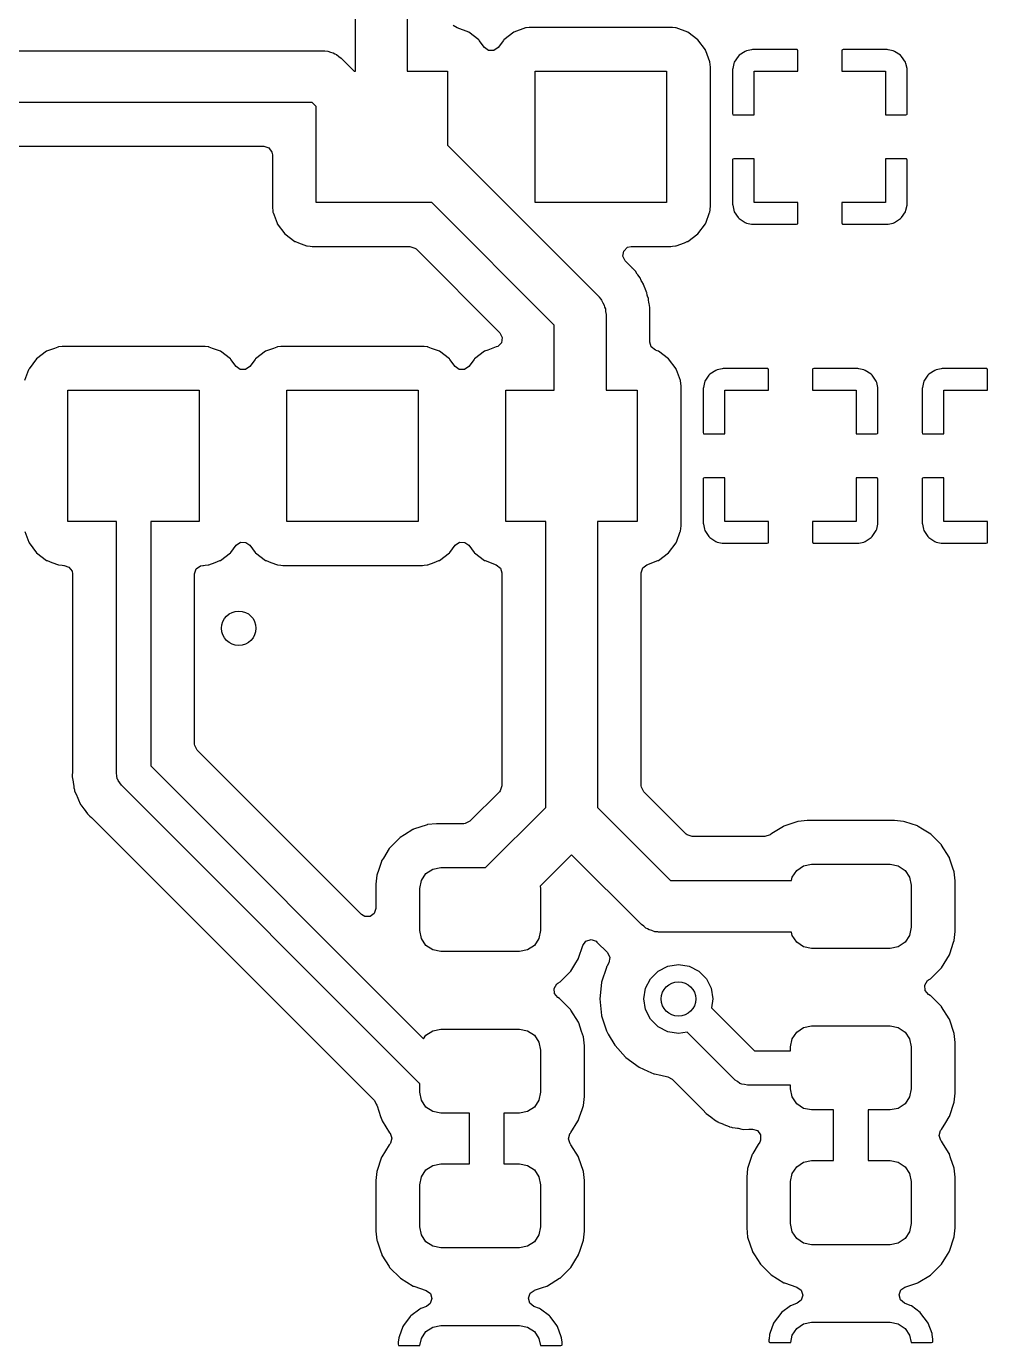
# Model space of a CAD drawing. Extents: x -0.18 to 2.18, y -0.18 to 2.58.
# Drawn here: x 1.297 to 1.736, y 1.613 to 2.216 of the extents above; entities that cross this region are included whole.
import ezdxf

# ---------------------------------------------------------------- set-up
doc = ezdxf.new("R2010")
doc.units = 0
doc.header["$MEASUREMENT"] = 0
doc.layers.add('BLACK', color=7, linetype='CONTINUOUS')

msp = doc.modelspace()

# ---------------------------------------------------------------- linework, layer by layer
at = {"layer": 'BLACK', "linetype": 'CONTINUOUS'}
for p, q in [((1.44705, 2.19535), (1.44705, 2.31764)), ((1.47067, 2.31764), (1.47067, 2.19535)), ((1.49342, 2.21517), (1.49163, 2.21626)), ((1.4934, 2.21511), (1.49342, 2.21517)), ((1.49877, 2.2131), (1.4934, 2.21511)), ((1.50336, 2.20966), (1.49877, 2.2131)), ((1.51934, 2.2131), (1.51475, 2.20966)), ((1.52471, 2.21511), (1.51934, 2.2131)), ((1.52495, 2.21513), (1.52471, 2.21511)), ((1.52496, 2.21513), (1.52495, 2.21513)), ((1.52637, 2.21529), (1.52496, 2.21513)), ((1.52716, 2.21537), (1.52637, 2.21529)), ((1.59095, 2.21537), (1.52716, 2.21537)), ((1.59174, 2.21529), (1.59095, 2.21537)), ((1.59316, 2.21513), (1.59174, 2.21529)), ((1.5934, 2.21511), (1.59316, 2.21513)), ((1.59316, 2.21513), (1.59316, 2.21513)), ((1.59877, 2.2131), (1.5934, 2.21511)), ((1.60336, 2.20966), (1.59877, 2.2131)), ((1.50352, 2.20943), (1.50336, 2.20966)), ((1.50594, 2.20621), (1.50352, 2.20943)), ((1.50352, 2.20943), (1.50352, 2.20943)), ((1.5078, 2.20486), (1.50594, 2.20621)), ((1.51217, 2.20621), (1.5102, 2.20483)), ((1.51459, 2.20943), (1.51217, 2.20621)), ((1.51475, 2.20966), (1.51459, 2.20943)), ((1.51459, 2.20943), (1.51459, 2.20943)), ((1.6068, 2.20507), (1.60336, 2.20966)), ((1.60689, 2.20481), (1.6068, 2.20507)), ((1.6279, 2.20516), (1.62559, 2.2047)), ((1.62828, 2.2052), (1.6279, 2.20516)), ((1.64873, 2.2052), (1.62828, 2.2052)), ((1.64889, 2.20508), (1.64873, 2.2052)), ((1.64906, 2.20458), (1.64889, 2.20508)), ((1.66917, 2.20503), (1.66906, 2.20487)), ((1.66967, 2.2052), (1.66917, 2.20503)), ((1.68983, 2.2052), (1.66967, 2.2052)), ((1.69021, 2.20516), (1.68983, 2.2052)), ((1.69252, 2.2047), (1.69021, 2.20516)), ((0.980315, 2.20472), (1.43209, 2.20472)), ((1.43209, 2.20472), (1.43248, 2.20469)), ((1.43248, 2.20469), (1.43266, 2.20471)), ((1.43266, 2.20471), (1.43297, 2.20464)), ((1.43297, 2.20464), (1.43438, 2.2045)), ((1.43438, 2.2045), (1.4356, 2.20401)), ((1.4356, 2.20401), (1.43687, 2.20371)), ((1.43687, 2.20371), (1.43759, 2.20322)), ((1.43759, 2.20322), (1.4384, 2.2029)), ((1.4384, 2.2029), (1.43936, 2.20201)), ((1.43936, 2.20201), (1.44044, 2.20127)), ((1.44044, 2.20127), (1.44635, 2.19535)), ((1.5102, 2.20483), (1.5078, 2.20486)), ((1.60698, 2.20458), (1.60689, 2.20481)), ((1.60689, 2.20481), (1.60689, 2.20481)), ((1.60881, 2.1997), (1.60698, 2.20458)), ((1.60907, 2.19725), (1.60881, 2.1997)), ((1.62, 2.19951), (1.61971, 2.19882)), ((1.62175, 2.20213), (1.62, 2.19951)), ((1.62228, 2.20266), (1.62175, 2.20213)), ((1.6249, 2.20441), (1.62228, 2.20266)), ((1.62559, 2.2047), (1.6249, 2.20441)), ((1.64906, 2.19535), (1.64906, 2.20458)), ((1.66906, 2.20487), (1.66906, 2.19535)), ((1.69321, 2.20441), (1.69252, 2.2047)), ((1.69583, 2.20266), (1.69321, 2.20441)), ((1.69636, 2.20213), (1.69583, 2.20266)), ((1.69811, 2.19951), (1.69636, 2.20213)), ((1.6984, 2.19882), (1.69811, 2.19951)), ((1.44635, 2.19535), (1.44705, 2.19535)), ((1.47067, 2.19535), (1.48906, 2.19535)), ((1.48906, 2.19535), (1.48906, 2.16151)), ((1.52906, 2.13535), (1.52906, 2.19535)), ((1.52906, 2.19535), (1.58906, 2.19535)), ((1.58906, 2.19535), (1.58906, 2.13535)), ((1.60907, 2.13346), (1.60907, 2.19725)), ((1.61925, 2.19651), (1.61921, 2.19613)), ((1.61921, 2.19613), (1.61921, 2.17597)), ((1.61971, 2.19882), (1.61925, 2.19651)), ((1.62906, 2.17535), (1.62906, 2.19535)), ((1.62906, 2.19535), (1.64906, 2.19535)), ((1.66906, 2.19535), (1.68906, 2.19535)), ((1.68906, 2.19535), (1.68906, 2.17535)), ((1.69886, 2.19651), (1.6984, 2.19882)), ((1.6989, 2.19613), (1.69886, 2.19651)), ((1.6989, 2.17568), (1.6989, 2.19613)), ((1.42719, 2.1811), (1.22047, 2.1811)), ((1.42906, 2.17924), (1.42719, 2.1811)), ((1.42906, 2.13535), (1.42906, 2.17924)), ((1.61921, 2.17597), (1.61937, 2.17547)), ((1.61937, 2.17547), (1.61954, 2.17535)), ((1.61954, 2.17535), (1.62906, 2.17535)), ((1.68906, 2.17535), (1.69828, 2.17535)), ((1.69828, 2.17535), (1.69878, 2.17552)), ((1.69878, 2.17552), (1.6989, 2.17568)), ((1.24081, 2.16108), (1.40514, 2.16108)), ((1.40514, 2.16108), (1.40743, 2.16034)), ((1.40743, 2.16034), (1.40884, 2.15839)), ((1.40884, 2.15839), (1.40904, 2.15719)), ((1.40904, 2.15719), (1.40904, 2.13346)), ((1.48906, 2.16151), (1.55796, 2.0926)), ((1.61933, 2.15519), (1.61921, 2.15503)), ((1.61921, 2.15503), (1.61921, 2.13458)), ((1.61983, 2.15535), (1.61933, 2.15519)), ((1.62906, 2.15535), (1.61983, 2.15535)), ((1.62906, 2.13535), (1.62906, 2.15535)), ((1.69857, 2.15535), (1.68906, 2.15535)), ((1.68906, 2.15535), (1.68906, 2.13535)), ((1.69874, 2.15524), (1.69857, 2.15535)), ((1.6989, 2.15474), (1.69874, 2.15524)), ((1.6989, 2.13458), (1.6989, 2.15474)), ((1.40904, 2.13346), (1.40912, 2.13267)), ((1.4818, 2.13535), (1.42906, 2.13535)), ((1.5378, 2.07936), (1.4818, 2.13535)), ((1.58906, 2.13535), (1.52906, 2.13535)), ((1.60899, 2.13267), (1.60907, 2.13346)), ((1.61921, 2.13458), (1.61925, 2.1342)), ((1.61925, 2.1342), (1.61971, 2.13189)), ((1.64906, 2.13535), (1.62906, 2.13535)), ((1.64906, 2.12584), (1.64906, 2.13535)), ((1.68906, 2.13535), (1.66906, 2.13535)), ((1.66906, 2.13535), (1.66906, 2.12613)), ((1.6984, 2.13189), (1.69886, 2.1342)), ((1.69886, 2.1342), (1.6989, 2.13458)), ((1.40912, 2.13267), (1.40919, 2.13203)), ((1.40919, 2.13203), (1.4093, 2.13101)), ((1.4093, 2.13101), (1.40939, 2.13078)), ((1.40939, 2.13078), (1.41118, 2.12601)), ((1.60693, 2.12601), (1.60872, 2.13078)), ((1.60872, 2.13078), (1.60881, 2.13101)), ((1.60881, 2.13101), (1.60892, 2.13203)), ((1.60892, 2.13203), (1.60899, 2.13267)), ((1.61971, 2.13189), (1.62, 2.13119)), ((1.62, 2.13119), (1.62175, 2.12858)), ((1.62175, 2.12858), (1.62228, 2.12804)), ((1.62228, 2.12804), (1.6249, 2.1263)), ((1.69321, 2.1263), (1.69583, 2.12804)), ((1.69583, 2.12804), (1.69636, 2.12858)), ((1.69636, 2.12858), (1.69811, 2.13119)), ((1.69811, 2.13119), (1.6984, 2.13189)), ((1.41118, 2.12601), (1.41131, 2.12564)), ((1.41131, 2.12564), (1.41475, 2.12105)), ((1.41475, 2.12105), (1.41934, 2.11761)), ((1.59877, 2.11761), (1.60336, 2.12105)), ((1.60336, 2.12105), (1.6068, 2.12564)), ((1.6068, 2.12564), (1.60693, 2.12601)), ((1.6249, 2.1263), (1.62559, 2.12601)), ((1.62559, 2.12601), (1.6279, 2.12555)), ((1.6279, 2.12555), (1.62828, 2.12551)), ((1.62828, 2.12551), (1.64844, 2.12551)), ((1.64844, 2.12551), (1.64894, 2.12567)), ((1.64894, 2.12567), (1.64906, 2.12584)), ((1.66906, 2.12613), (1.66922, 2.12563)), ((1.66922, 2.12563), (1.66938, 2.12551)), ((1.66938, 2.12551), (1.68983, 2.12551)), ((1.68983, 2.12551), (1.69021, 2.12555)), ((1.69021, 2.12555), (1.69252, 2.12601)), ((1.69252, 2.12601), (1.69321, 2.1263)), ((1.41934, 2.11761), (1.4196, 2.11752)), ((1.4196, 2.11752), (1.4196, 2.11752)), ((1.4196, 2.11752), (1.42093, 2.11702)), ((1.42093, 2.11702), (1.42471, 2.1156)), ((1.42471, 2.1156), (1.42495, 2.11557)), ((1.42495, 2.11557), (1.42496, 2.11557)), ((1.42496, 2.11557), (1.42637, 2.11542)), ((1.42637, 2.11542), (1.42716, 2.11533)), ((1.42716, 2.11533), (1.47189, 2.11533)), ((1.47189, 2.11533), (1.47418, 2.11459)), ((1.5695, 2.11322), (1.57121, 2.11492)), ((1.57121, 2.11492), (1.57296, 2.11533)), ((1.57296, 2.11533), (1.59095, 2.11533)), ((1.59095, 2.11533), (1.59174, 2.11542)), ((1.59174, 2.11542), (1.59316, 2.11557)), ((1.59316, 2.11557), (1.5934, 2.1156)), ((1.59316, 2.11557), (1.59316, 2.11557)), ((1.5934, 2.1156), (1.59718, 2.11702)), ((1.59718, 2.11702), (1.59851, 2.11752)), ((1.59851, 2.11752), (1.59877, 2.11761)), ((1.59851, 2.11752), (1.59851, 2.11752)), ((1.47418, 2.11459), (1.47465, 2.11419)), ((1.47465, 2.11419), (1.51294, 2.0759)), ((1.56911, 2.11084), (1.5695, 2.11322)), ((1.5702, 2.10869), (1.56911, 2.11084)), ((1.57252, 2.10636), (1.5702, 2.10869)), ((1.57354, 2.10533), (1.57252, 2.10636)), ((1.57356, 2.10531), (1.57354, 2.10533)), ((1.57359, 2.10528), (1.57356, 2.10531)), ((1.57425, 2.10461), (1.57359, 2.10528)), ((1.57471, 2.10415), (1.57425, 2.10461)), ((1.57482, 2.10396), (1.57471, 2.10415)), ((1.57483, 2.10396), (1.57482, 2.10396)), ((1.57564, 2.10266), (1.57483, 2.10396)), ((1.57587, 2.10233), (1.57564, 2.10266)), ((1.57695, 2.10094), (1.57587, 2.10233)), ((1.57753, 2.09969), (1.57695, 2.10094)), ((1.57776, 2.09927), (1.57753, 2.09969)), ((1.57849, 2.09809), (1.57776, 2.09927)), ((1.57857, 2.09789), (1.57849, 2.09809)), ((1.57907, 2.09643), (1.57857, 2.09789)), ((1.55796, 2.0926), (1.55821, 2.0923)), ((1.55821, 2.0923), (1.55836, 2.09219)), ((1.55836, 2.09219), (1.55852, 2.09192)), ((1.55852, 2.09192), (1.55942, 2.09082)), ((1.55942, 2.09082), (1.55994, 2.08962)), ((1.57922, 2.09606), (1.57907, 2.09643)), ((1.57997, 2.09447), (1.57922, 2.09606)), ((1.58001, 2.09426), (1.57997, 2.09447)), ((1.58026, 2.09311), (1.58001, 2.09426)), ((1.58001, 2.09426), (1.58001, 2.09426)), ((1.58039, 2.09266), (1.58026, 2.09311)), ((1.58077, 2.09155), (1.58039, 2.09266)), ((1.58084, 2.09135), (1.58077, 2.09155)), ((1.58077, 2.09155), (1.58077, 2.09155)), ((1.58087, 2.09113), (1.58084, 2.09135)), ((1.58104, 2.0896), (1.58087, 2.09113)), ((1.58087, 2.09113), (1.58087, 2.09113)), ((1.55994, 2.08962), (1.56063, 2.0885)), ((1.56063, 2.0885), (1.56078, 2.08765)), ((1.56078, 2.08765), (1.56113, 2.08685)), ((1.56113, 2.08685), (1.56118, 2.08554)), ((1.56118, 2.08554), (1.56142, 2.08425)), ((1.5811, 2.08921), (1.58104, 2.0896)), ((1.58147, 2.08749), (1.5811, 2.08921)), ((1.58144, 2.08393), (1.58147, 2.08727)), ((1.58147, 2.08727), (1.58147, 2.08749)), ((1.5378, 2.04969), (1.5378, 2.07936)), ((1.56142, 2.08425), (1.56142, 2.04969)), ((1.58144, 2.08389), (1.58144, 2.08393)), ((1.58144, 2.07161), (1.58144, 2.08389)), ((1.51294, 2.0759), (1.51404, 2.07375)), ((1.51404, 2.07375), (1.51366, 2.07137)), ((1.30596, 2.06743), (1.30137, 2.06399)), ((1.30957, 2.06878), (1.30596, 2.06743)), ((1.3111, 2.06935), (1.30957, 2.06878)), ((1.31133, 2.06944), (1.3111, 2.06935)), ((1.31157, 2.06947), (1.31133, 2.06944)), ((1.31299, 2.06962), (1.31157, 2.06947)), ((1.31157, 2.06947), (1.31157, 2.06947)), ((1.31377, 2.0697), (1.31299, 2.06962)), ((1.37756, 2.0697), (1.31377, 2.0697)), ((1.37835, 2.06962), (1.37756, 2.0697)), ((1.37977, 2.06947), (1.37835, 2.06962)), ((1.38001, 2.06944), (1.37977, 2.06947)), ((1.37977, 2.06947), (1.37977, 2.06947)), ((1.38024, 2.06935), (1.38001, 2.06944)), ((1.38177, 2.06878), (1.38024, 2.06935)), ((1.38538, 2.06743), (1.38177, 2.06878)), ((1.38997, 2.06399), (1.38538, 2.06743)), ((1.40596, 2.06743), (1.40137, 2.06399)), ((1.40957, 2.06878), (1.40596, 2.06743)), ((1.4111, 2.06935), (1.40957, 2.06878)), ((1.41133, 2.06944), (1.4111, 2.06935)), ((1.41157, 2.06947), (1.41133, 2.06944)), ((1.41299, 2.06962), (1.41157, 2.06947)), ((1.41157, 2.06947), (1.41157, 2.06947)), ((1.41377, 2.0697), (1.41299, 2.06962)), ((1.47756, 2.0697), (1.41377, 2.0697)), ((1.47835, 2.06962), (1.47756, 2.0697)), ((1.47977, 2.06947), (1.47835, 2.06962)), ((1.48001, 2.06944), (1.47977, 2.06947)), ((1.47977, 2.06947), (1.47977, 2.06947)), ((1.48024, 2.06935), (1.48001, 2.06944)), ((1.48177, 2.06878), (1.48024, 2.06935)), ((1.48538, 2.06743), (1.48177, 2.06878)), ((1.48997, 2.06399), (1.48538, 2.06743)), ((1.50596, 2.06743), (1.50137, 2.06399)), ((1.50737, 2.06796), (1.50596, 2.06743)), ((1.51124, 2.06941), (1.50737, 2.06796)), ((1.51133, 2.06944), (1.51124, 2.06941)), ((1.51124, 2.06941), (1.51124, 2.06941)), ((1.51196, 2.06967), (1.51133, 2.06944)), ((1.51133, 2.06944), (1.51133, 2.06944)), ((1.51366, 2.07137), (1.51196, 2.06967)), ((1.58208, 2.06946), (1.58144, 2.07161)), ((1.58397, 2.06796), (1.58208, 2.06946)), ((1.58471, 2.06768), (1.58397, 2.06796)), ((1.58538, 2.06743), (1.58471, 2.06768)), ((1.58997, 2.06399), (1.58538, 2.06743)), ((1.30137, 2.06399), (1.29793, 2.0594)), ((1.39014, 2.06376), (1.38997, 2.06399)), ((1.39255, 2.06054), (1.39014, 2.06376)), ((1.39014, 2.06376), (1.39014, 2.06376)), ((1.39441, 2.05919), (1.39255, 2.06054)), ((1.39879, 2.06054), (1.39682, 2.05916)), ((1.4012, 2.06376), (1.39879, 2.06054)), ((1.40137, 2.06399), (1.4012, 2.06376)), ((1.4012, 2.06376), (1.4012, 2.06376)), ((1.49014, 2.06376), (1.48997, 2.06399)), ((1.49255, 2.06054), (1.49014, 2.06376)), ((1.49014, 2.06376), (1.49014, 2.06376)), ((1.49441, 2.05919), (1.49255, 2.06054)), ((1.49879, 2.06054), (1.49682, 2.05916)), ((1.5012, 2.06376), (1.49879, 2.06054)), ((1.50137, 2.06399), (1.5012, 2.06376)), ((1.5012, 2.06376), (1.5012, 2.06376)), ((1.59341, 2.0594), (1.58997, 2.06399)), ((1.29775, 2.05891), (1.29592, 2.05403)), ((1.29783, 2.05914), (1.29775, 2.05891)), ((1.29793, 2.0594), (1.29783, 2.05914)), ((1.29783, 2.05914), (1.29783, 2.05914)), ((1.39682, 2.05916), (1.39441, 2.05919)), ((1.49682, 2.05916), (1.49441, 2.05919)), ((1.59351, 2.05914), (1.59341, 2.0594)), ((1.59359, 2.05891), (1.59351, 2.05914)), ((1.59351, 2.05914), (1.59351, 2.05914)), ((1.59542, 2.05403), (1.59359, 2.05891)), ((1.60836, 2.05646), (1.60661, 2.05384)), ((1.60889, 2.05699), (1.60836, 2.05646)), ((1.61151, 2.05874), (1.60889, 2.05699)), ((1.61221, 2.05903), (1.61151, 2.05874)), ((1.61451, 2.05949), (1.61221, 2.05903)), ((1.61489, 2.05953), (1.61451, 2.05949)), ((1.63534, 2.05953), (1.61489, 2.05953)), ((1.63551, 2.05941), (1.63534, 2.05953)), ((1.63567, 2.05891), (1.63551, 2.05941)), ((1.63567, 2.04969), (1.63567, 2.05891)), ((1.65579, 2.05937), (1.65567, 2.0592)), ((1.65567, 2.0592), (1.65567, 2.04969)), ((1.65629, 2.05953), (1.65579, 2.05937)), ((1.67645, 2.05953), (1.65629, 2.05953)), ((1.67683, 2.05949), (1.67645, 2.05953)), ((1.67913, 2.05903), (1.67683, 2.05949)), ((1.67983, 2.05874), (1.67913, 2.05903)), ((1.68245, 2.05699), (1.67983, 2.05874)), ((1.68298, 2.05646), (1.68245, 2.05699)), ((1.68473, 2.05384), (1.68298, 2.05646)), ((1.70836, 2.05646), (1.70661, 2.05384)), ((1.70889, 2.05699), (1.70836, 2.05646)), ((1.71151, 2.05874), (1.70889, 2.05699)), ((1.71221, 2.05903), (1.71151, 2.05874)), ((1.71451, 2.05949), (1.71221, 2.05903)), ((1.71489, 2.05953), (1.71451, 2.05949)), ((1.73534, 2.05953), (1.71489, 2.05953)), ((1.73551, 2.05941), (1.73534, 2.05953)), ((1.73567, 2.05891), (1.73551, 2.05941)), ((1.73567, 2.04969), (1.73567, 2.05891)), ((1.31567, 1.98969), (1.31567, 2.04969)), ((1.31567, 2.04969), (1.37567, 2.04969)), ((1.37567, 2.04969), (1.37567, 1.98969)), ((1.41567, 1.98969), (1.41567, 2.04969)), ((1.41567, 2.04969), (1.47567, 2.04969)), ((1.47567, 2.04969), (1.47567, 1.98969)), ((1.51567, 1.98969), (1.51567, 2.04969)), ((1.51567, 2.04969), (1.5378, 2.04969)), ((1.56142, 2.04969), (1.57567, 2.04969)), ((1.57567, 2.04969), (1.57567, 1.98969)), ((1.59569, 2.05158), (1.59542, 2.05403)), ((1.59569, 1.98779), (1.59569, 2.05158)), ((1.60586, 2.05084), (1.60583, 2.05046)), ((1.60583, 2.05046), (1.60583, 2.0303)), ((1.60632, 2.05315), (1.60586, 2.05084)), ((1.60661, 2.05384), (1.60632, 2.05315)), ((1.61567, 2.02969), (1.61567, 2.04969)), ((1.61567, 2.04969), (1.63567, 2.04969)), ((1.65567, 2.04969), (1.67567, 2.04969)), ((1.67567, 2.04969), (1.67567, 2.02969)), ((1.68502, 2.05315), (1.68473, 2.05384)), ((1.68547, 2.05084), (1.68502, 2.05315)), ((1.68551, 2.05046), (1.68547, 2.05084)), ((1.68551, 2.03001), (1.68551, 2.05046)), ((1.70586, 2.05084), (1.70583, 2.05046)), ((1.70583, 2.05046), (1.70583, 2.0303)), ((1.70632, 2.05315), (1.70586, 2.05084)), ((1.70661, 2.05384), (1.70632, 2.05315)), ((1.71567, 2.02969), (1.71567, 2.04969)), ((1.71567, 2.04969), (1.73567, 2.04969)), ((1.60583, 2.0303), (1.60599, 2.0298)), ((1.60599, 2.0298), (1.60615, 2.02969)), ((1.60615, 2.02969), (1.61567, 2.02969)), ((1.67567, 2.02969), (1.68489, 2.02969)), ((1.68489, 2.02969), (1.68539, 2.02985)), ((1.68539, 2.02985), (1.68551, 2.03001)), ((1.70583, 2.0303), (1.70599, 2.0298)), ((1.70599, 2.0298), (1.70615, 2.02969)), ((1.70615, 2.02969), (1.71567, 2.02969)), ((1.60594, 2.00952), (1.60583, 2.00936)), ((1.60583, 2.00936), (1.60583, 1.98891)), ((1.60644, 2.00969), (1.60594, 2.00952)), ((1.61567, 2.00969), (1.60644, 2.00969)), ((1.61567, 1.98969), (1.61567, 2.00969)), ((1.68519, 2.00969), (1.67567, 2.00969)), ((1.67567, 2.00969), (1.67567, 1.98969)), ((1.68535, 2.00957), (1.68519, 2.00969)), ((1.68551, 2.00907), (1.68535, 2.00957)), ((1.68551, 1.98891), (1.68551, 2.00907)), ((1.70594, 2.00952), (1.70583, 2.00936)), ((1.70583, 2.00936), (1.70583, 1.98891)), ((1.70644, 2.00969), (1.70594, 2.00952)), ((1.71567, 2.00969), (1.70644, 2.00969)), ((1.71567, 1.98969), (1.71567, 2.00969)), ((1.3378, 1.98969), (1.31567, 1.98969)), ((1.3378, 1.8748), (1.3378, 1.98969)), ((1.37567, 1.98969), (1.35354, 1.98969)), ((1.35354, 1.98969), (1.35354, 1.87806)), ((1.47567, 1.98969), (1.41567, 1.98969)), ((1.53386, 1.98969), (1.51567, 1.98969)), ((1.53386, 1.85912), (1.53386, 1.98969)), ((1.57567, 1.98969), (1.55748, 1.98969)), ((1.55748, 1.98969), (1.55748, 1.85912)), ((1.60583, 1.98891), (1.60586, 1.98853)), ((1.60586, 1.98853), (1.60632, 1.98622)), ((1.63567, 1.98969), (1.61567, 1.98969)), ((1.63567, 1.98017), (1.63567, 1.98969)), ((1.67567, 1.98969), (1.65567, 1.98969)), ((1.65567, 1.98969), (1.65567, 1.98046)), ((1.68502, 1.98622), (1.68547, 1.98853)), ((1.68547, 1.98853), (1.68551, 1.98891)), ((1.70583, 1.98891), (1.70586, 1.98853)), ((1.70586, 1.98853), (1.70632, 1.98622)), ((1.73567, 1.98969), (1.71567, 1.98969)), ((1.73567, 1.98017), (1.73567, 1.98969)), ((1.296, 1.98511), (1.29779, 1.98034)), ((1.59355, 1.98034), (1.59534, 1.98511)), ((1.59534, 1.98511), (1.59542, 1.98534)), ((1.59542, 1.98534), (1.59569, 1.98779)), ((1.60632, 1.98622), (1.60661, 1.98553)), ((1.60661, 1.98553), (1.60836, 1.98291)), ((1.60836, 1.98291), (1.60889, 1.98238)), ((1.60889, 1.98238), (1.61151, 1.98063)), ((1.67983, 1.98063), (1.68245, 1.98238)), ((1.68245, 1.98238), (1.68298, 1.98291)), ((1.68298, 1.98291), (1.68473, 1.98553)), ((1.68473, 1.98553), (1.68502, 1.98622)), ((1.70632, 1.98622), (1.70661, 1.98553)), ((1.70661, 1.98553), (1.70836, 1.98291)), ((1.70836, 1.98291), (1.70889, 1.98238)), ((1.70889, 1.98238), (1.71151, 1.98063)), ((1.29779, 1.98034), (1.29793, 1.97997)), ((1.29793, 1.97997), (1.30137, 1.97538)), ((1.39014, 1.97561), (1.39255, 1.97883)), ((1.39255, 1.97883), (1.39452, 1.98021)), ((1.39452, 1.98021), (1.39693, 1.98018)), ((1.39693, 1.98018), (1.39879, 1.97883)), ((1.39879, 1.97883), (1.4012, 1.97561)), ((1.49014, 1.97561), (1.49255, 1.97883)), ((1.49255, 1.97883), (1.49452, 1.98021)), ((1.49452, 1.98021), (1.49693, 1.98018)), ((1.49693, 1.98018), (1.49879, 1.97883)), ((1.49879, 1.97883), (1.5012, 1.97561)), ((1.58997, 1.97538), (1.59341, 1.97997)), ((1.59341, 1.97997), (1.59355, 1.98034)), ((1.61151, 1.98063), (1.61221, 1.98034)), ((1.61221, 1.98034), (1.61451, 1.97988)), ((1.61451, 1.97988), (1.61489, 1.97984)), ((1.61489, 1.97984), (1.63505, 1.97984)), ((1.63505, 1.97984), (1.63555, 1.98)), ((1.63555, 1.98), (1.63567, 1.98017)), ((1.65567, 1.98046), (1.65583, 1.97996)), ((1.65583, 1.97996), (1.65599, 1.97984)), ((1.65599, 1.97984), (1.67645, 1.97984)), ((1.67645, 1.97984), (1.67683, 1.97988)), ((1.67683, 1.97988), (1.67913, 1.98034)), ((1.67913, 1.98034), (1.67983, 1.98063)), ((1.71151, 1.98063), (1.71221, 1.98034)), ((1.71221, 1.98034), (1.71451, 1.97988)), ((1.71451, 1.97988), (1.71489, 1.97984)), ((1.71489, 1.97984), (1.73505, 1.97984)), ((1.73505, 1.97984), (1.73555, 1.98)), ((1.73555, 1.98), (1.73567, 1.98017)), ((1.30137, 1.97538), (1.30596, 1.97194)), ((1.30596, 1.97194), (1.30622, 1.97185)), ((1.30622, 1.97185), (1.30622, 1.97185)), ((1.30622, 1.97185), (1.30837, 1.97104)), ((1.30837, 1.97104), (1.31133, 1.96993)), ((1.38001, 1.96993), (1.38297, 1.97104)), ((1.38297, 1.97104), (1.38512, 1.97185)), ((1.38512, 1.97185), (1.38538, 1.97194)), ((1.38512, 1.97185), (1.38512, 1.97185)), ((1.38538, 1.97194), (1.38997, 1.97538)), ((1.38997, 1.97538), (1.39014, 1.97561)), ((1.39014, 1.97561), (1.39014, 1.97561)), ((1.4012, 1.97561), (1.4012, 1.97561)), ((1.4012, 1.97561), (1.40137, 1.97538)), ((1.40137, 1.97538), (1.40596, 1.97194)), ((1.40596, 1.97194), (1.40622, 1.97185)), ((1.40622, 1.97185), (1.40622, 1.97185)), ((1.40622, 1.97185), (1.40837, 1.97104)), ((1.40837, 1.97104), (1.41133, 1.96993)), ((1.48001, 1.96993), (1.48297, 1.97104)), ((1.48297, 1.97104), (1.48512, 1.97185)), ((1.48512, 1.97185), (1.48538, 1.97194)), ((1.48512, 1.97185), (1.48512, 1.97185)), ((1.48538, 1.97194), (1.48997, 1.97538)), ((1.48997, 1.97538), (1.49014, 1.97561)), ((1.49014, 1.97561), (1.49014, 1.97561)), ((1.5012, 1.97561), (1.5012, 1.97561)), ((1.5012, 1.97561), (1.50137, 1.97538)), ((1.50137, 1.97538), (1.50596, 1.97194)), ((1.50596, 1.97194), (1.50622, 1.97185)), ((1.50622, 1.97185), (1.50622, 1.97185)), ((1.50622, 1.97185), (1.51131, 1.96994)), ((1.58003, 1.96994), (1.58512, 1.97185)), ((1.58512, 1.97185), (1.58538, 1.97194)), ((1.58512, 1.97185), (1.58512, 1.97185)), ((1.58538, 1.97194), (1.58997, 1.97538)), ((1.31133, 1.96993), (1.31157, 1.9699)), ((1.31157, 1.9699), (1.31157, 1.9699)), ((1.31157, 1.9699), (1.31299, 1.96975)), ((1.31299, 1.96975), (1.31377, 1.96967)), ((1.31377, 1.96967), (1.31388, 1.96967)), ((1.31388, 1.96967), (1.31398, 1.96966)), ((1.31398, 1.96966), (1.31398, 1.96963)), ((1.31398, 1.96963), (1.31617, 1.96892)), ((1.31617, 1.96892), (1.31758, 1.96697)), ((1.31758, 1.96697), (1.31778, 1.96577)), ((1.31778, 1.96577), (1.31778, 1.87591)), ((1.37356, 1.96577), (1.37431, 1.96806)), ((1.37356, 1.88797), (1.37356, 1.96577)), ((1.37431, 1.96806), (1.37626, 1.96947)), ((1.37626, 1.96947), (1.37735, 1.96965)), ((1.37735, 1.96966), (1.37746, 1.96967)), ((1.37735, 1.96965), (1.37735, 1.96966)), ((1.37746, 1.96967), (1.37756, 1.96967)), ((1.37756, 1.96967), (1.37835, 1.96975)), ((1.37835, 1.96975), (1.37977, 1.9699)), ((1.37977, 1.9699), (1.38001, 1.96993)), ((1.37977, 1.9699), (1.37977, 1.9699)), ((1.41133, 1.96993), (1.41157, 1.9699)), ((1.41157, 1.9699), (1.41157, 1.9699)), ((1.41157, 1.9699), (1.41299, 1.96975)), ((1.41299, 1.96975), (1.41377, 1.96967)), ((1.41377, 1.96967), (1.47756, 1.96967)), ((1.47756, 1.96967), (1.47835, 1.96975)), ((1.47835, 1.96975), (1.47977, 1.9699)), ((1.47977, 1.9699), (1.48001, 1.96993)), ((1.47977, 1.9699), (1.47977, 1.9699)), ((1.51131, 1.96994), (1.51319, 1.96844)), ((1.51319, 1.96844), (1.51384, 1.96629)), ((1.51384, 1.96629), (1.51384, 1.86903)), ((1.5775, 1.96629), (1.57824, 1.96858)), ((1.5775, 1.86903), (1.5775, 1.96629)), ((1.57824, 1.96858), (1.58003, 1.96994)), ((1.37361, 1.88736), (1.37356, 1.88797)), ((1.3747, 1.88522), (1.37361, 1.88736)), ((1.4497, 1.81022), (1.3747, 1.88522)), ((1.31777, 1.87564), (1.31761, 1.87333)), ((1.31778, 1.87591), (1.31777, 1.87564)), ((1.33809, 1.87352), (1.3378, 1.8748)), ((1.35354, 1.87806), (1.47813, 1.75348)), ((1.31761, 1.87333), (1.31765, 1.8731)), ((1.31765, 1.8731), (1.31765, 1.8731)), ((1.31765, 1.8731), (1.31805, 1.87083)), ((1.31805, 1.87083), (1.31808, 1.87063)), ((1.31808, 1.87063), (1.31832, 1.86863)), ((1.31832, 1.86863), (1.31838, 1.8681)), ((1.31838, 1.8681), (1.31846, 1.86788)), ((1.31846, 1.86788), (1.31846, 1.86788)), ((1.31846, 1.86788), (1.31851, 1.86775)), ((1.31851, 1.86775), (1.31871, 1.86705)), ((1.33823, 1.87221), (1.33809, 1.87352)), ((1.33847, 1.87183), (1.33823, 1.87221)), ((1.33857, 1.87139), (1.33847, 1.87183)), ((1.33939, 1.87036), (1.33857, 1.87139)), ((1.34009, 1.86925), (1.33939, 1.87036)), ((1.47622, 1.73311), (1.34009, 1.86925)), ((1.51384, 1.86903), (1.51309, 1.86674)), ((1.57755, 1.86842), (1.5775, 1.86903)), ((1.57864, 1.86628), (1.57755, 1.86842)), ((1.31871, 1.86705), (1.31877, 1.86668)), ((1.31877, 1.86668), (1.31977, 1.8644)), ((1.31977, 1.8644), (1.31979, 1.86435)), ((1.31979, 1.86435), (1.31987, 1.86416)), ((1.31987, 1.86416), (1.32077, 1.86179)), ((1.32077, 1.86179), (1.32098, 1.86148)), ((1.5127, 1.86628), (1.49928, 1.85285)), ((1.51309, 1.86674), (1.5127, 1.86628)), ((1.59797, 1.84695), (1.57864, 1.86628)), ((1.32098, 1.86148), (1.32133, 1.86084)), ((1.32133, 1.86084), (1.32148, 1.8605)), ((1.32148, 1.8605), (1.32163, 1.86031)), ((1.32163, 1.86031), (1.32303, 1.85848)), ((1.32303, 1.85848), (1.32315, 1.85832)), ((1.32315, 1.85832), (1.32459, 1.85622)), ((1.32459, 1.85622), (1.32577, 1.85517)), ((1.50643, 1.83169), (1.53386, 1.85912)), ((1.55748, 1.85912), (1.59082, 1.82579)), ((1.32577, 1.85517), (1.32645, 1.85457)), ((1.32645, 1.85457), (1.32661, 1.85442)), ((1.32661, 1.85442), (1.45566, 1.72536)), ((1.47967, 1.85122), (1.47354, 1.84917)), ((1.47988, 1.85128), (1.47967, 1.85122)), ((1.47967, 1.85122), (1.47967, 1.85122)), ((1.48401, 1.85171), (1.47988, 1.85128)), ((1.49652, 1.85171), (1.48401, 1.85171)), ((1.49713, 1.85176), (1.49652, 1.85171)), ((1.49928, 1.85285), (1.49713, 1.85176)), ((1.64242, 1.85046), (1.63797, 1.8477)), ((1.64262, 1.85057), (1.64242, 1.85046)), ((1.64242, 1.85046), (1.64242, 1.85046)), ((1.6431, 1.85073), (1.64262, 1.85057)), ((1.64897, 1.85269), (1.6431, 1.85073)), ((1.64917, 1.85276), (1.64897, 1.85269)), ((1.64897, 1.85269), (1.64897, 1.85269)), ((1.6533, 1.85319), (1.64917, 1.85276)), ((1.67338, 1.85319), (1.6533, 1.85319)), ((1.69316, 1.85319), (1.67338, 1.85319)), ((1.69724, 1.85277), (1.69316, 1.85319)), ((1.69789, 1.85255), (1.69724, 1.85277)), ((1.70358, 1.85067), (1.69789, 1.85255)), ((1.70379, 1.8506), (1.70358, 1.85067)), ((1.70358, 1.85067), (1.70358, 1.85067)), ((1.70399, 1.85048), (1.70379, 1.8506)), ((1.70595, 1.84927), (1.70399, 1.85048)), ((1.70399, 1.85048), (1.70399, 1.85048)), ((1.46745, 1.84546), (1.46257, 1.84058)), ((1.46937, 1.84665), (1.46745, 1.84546)), ((1.47313, 1.84898), (1.46937, 1.84665)), ((1.47333, 1.8491), (1.47313, 1.84898)), ((1.47313, 1.84898), (1.47313, 1.84898)), ((1.47354, 1.84917), (1.47333, 1.8491)), ((1.59843, 1.84655), (1.59797, 1.84695)), ((1.60072, 1.84581), (1.59843, 1.84655)), ((1.634, 1.84581), (1.60072, 1.84581)), ((1.63642, 1.84665), (1.634, 1.84581)), ((1.63658, 1.84678), (1.63642, 1.84665)), ((1.63674, 1.84694), (1.63658, 1.84678)), ((1.63797, 1.8477), (1.63674, 1.84694)), ((1.70967, 1.84697), (1.70595, 1.84927)), ((1.71456, 1.84209), (1.70967, 1.84697)), ((1.46246, 1.84038), (1.45976, 1.83601)), ((1.46257, 1.84058), (1.46246, 1.84038)), ((1.54567, 1.83753), (1.53129, 1.82315)), ((1.57757, 1.80562), (1.54567, 1.83753)), ((1.71468, 1.8419), (1.71456, 1.84209)), ((1.71807, 1.83641), (1.71468, 1.8419)), ((1.45888, 1.83448), (1.45767, 1.83083)), ((1.45895, 1.8347), (1.45888, 1.83448)), ((1.45888, 1.83448), (1.45888, 1.83448)), ((1.45976, 1.83601), (1.45895, 1.8347)), ((1.4823, 1.83096), (1.48597, 1.83169)), ((1.48597, 1.83169), (1.50643, 1.83169)), ((1.64848, 1.83036), (1.65159, 1.83244)), ((1.65159, 1.83244), (1.65527, 1.83317)), ((1.65527, 1.83317), (1.69119, 1.83317)), ((1.69119, 1.83317), (1.69486, 1.83244)), ((1.69486, 1.83244), (1.69798, 1.83036)), ((1.71819, 1.83622), (1.71807, 1.83641)), ((1.71807, 1.83641), (1.71807, 1.83641)), ((1.71826, 1.83601), (1.71819, 1.83622)), ((1.71978, 1.83146), (1.71826, 1.83601)), ((1.71826, 1.83601), (1.71826, 1.83601)), ((1.45678, 1.82814), (1.45636, 1.82406)), ((1.45767, 1.83083), (1.45678, 1.82814)), ((1.47638, 1.8221), (1.47711, 1.82577)), ((1.47711, 1.82577), (1.47919, 1.82888)), ((1.47919, 1.82888), (1.4823, 1.83096)), ((1.59082, 1.82579), (1.64611, 1.82579)), ((1.64611, 1.82579), (1.6464, 1.82725)), ((1.6464, 1.82725), (1.64848, 1.83036)), ((1.69798, 1.83036), (1.70006, 1.82725)), ((1.70006, 1.82725), (1.70079, 1.82357)), ((1.72038, 1.82967), (1.71978, 1.83146)), ((1.72081, 1.82554), (1.72038, 1.82967)), ((1.72081, 1.80241), (1.72081, 1.82554)), ((1.45636, 1.82406), (1.45636, 1.81452)), ((1.47638, 1.8029), (1.47638, 1.8221)), ((1.53129, 1.82315), (1.5315, 1.8221)), ((1.5315, 1.8221), (1.5315, 1.8029)), ((1.70079, 1.82357), (1.70079, 1.80438)), ((1.45636, 1.81452), (1.45636, 1.81297)), ((1.45126, 1.80926), (1.4497, 1.81022)), ((1.45367, 1.80926), (1.45126, 1.80926)), ((1.45561, 1.81068), (1.45367, 1.80926)), ((1.45636, 1.81297), (1.45561, 1.81068)), ((1.47711, 1.79923), (1.47638, 1.8029)), ((1.5315, 1.8029), (1.53077, 1.79923)), ((1.57865, 1.80488), (1.57757, 1.80562)), ((1.57961, 1.80399), (1.57865, 1.80488)), ((1.58042, 1.80367), (1.57961, 1.80399)), ((1.58114, 1.80318), (1.58042, 1.80367)), ((1.58241, 1.80288), (1.58114, 1.80318)), ((1.58363, 1.80239), (1.58241, 1.80288)), ((1.58504, 1.80225), (1.58363, 1.80239)), ((1.58535, 1.80218), (1.58504, 1.80225)), ((1.58553, 1.8022), (1.58535, 1.80218)), ((1.58593, 1.80217), (1.58553, 1.8022)), ((1.64611, 1.80217), (1.58593, 1.80217)), ((1.6464, 1.80071), (1.64611, 1.80217)), ((1.70079, 1.80438), (1.70006, 1.80071)), ((1.72039, 1.79833), (1.72081, 1.80241)), ((1.47919, 1.79612), (1.47711, 1.79923)), ((1.4823, 1.79404), (1.47919, 1.79612)), ((1.52869, 1.79612), (1.52557, 1.79404)), ((1.53077, 1.79923), (1.52869, 1.79612)), ((1.54892, 1.7903), (1.55084, 1.79607)), ((1.55084, 1.79607), (1.55226, 1.79801)), ((1.55226, 1.79801), (1.55456, 1.79874)), ((1.55456, 1.79874), (1.55685, 1.79798)), ((1.55685, 1.79798), (1.55729, 1.7976)), ((1.55729, 1.7976), (1.56207, 1.79282)), ((1.64848, 1.79759), (1.6464, 1.80071)), ((1.65159, 1.79551), (1.64848, 1.79759)), ((1.65527, 1.79478), (1.65159, 1.79551)), ((1.69486, 1.79551), (1.69119, 1.79478)), ((1.69798, 1.79759), (1.69486, 1.79551)), ((1.70006, 1.80071), (1.69798, 1.79759)), ((1.71836, 1.79223), (1.72014, 1.7976)), ((1.72014, 1.7976), (1.72039, 1.79833)), ((1.48597, 1.79331), (1.4823, 1.79404)), ((1.5219, 1.79331), (1.48597, 1.79331)), ((1.52557, 1.79404), (1.5219, 1.79331)), ((1.54711, 1.78736), (1.5488, 1.79011)), ((1.5488, 1.79011), (1.54892, 1.7903)), ((1.5488, 1.79011), (1.5488, 1.79011)), ((1.56207, 1.79282), (1.56316, 1.79067)), ((1.56316, 1.79067), (1.56269, 1.78811)), ((1.69119, 1.79478), (1.65527, 1.79478)), ((1.71459, 1.7859), (1.71822, 1.79178)), ((1.71822, 1.79178), (1.71836, 1.79223)), ((1.54042, 1.77954), (1.5453, 1.78442)), ((1.5453, 1.78442), (1.54711, 1.78736)), ((1.56157, 1.78609), (1.55937, 1.77933)), ((1.56163, 1.78628), (1.56157, 1.78609)), ((1.56157, 1.78609), (1.56157, 1.78609)), ((1.56173, 1.78646), (1.56163, 1.78628)), ((1.56269, 1.78811), (1.56173, 1.78646)), ((1.56173, 1.78646), (1.56173, 1.78646)), ((1.58175, 1.78091), (1.58523, 1.78439)), ((1.58523, 1.78439), (1.58962, 1.78663)), ((1.58962, 1.78663), (1.59449, 1.7874)), ((1.59449, 1.7874), (1.59935, 1.78663)), ((1.59935, 1.78663), (1.60374, 1.78439)), ((1.60374, 1.78439), (1.60723, 1.78091)), ((1.70971, 1.78101), (1.71459, 1.7859)), ((1.53767, 1.77651), (1.53893, 1.77856)), ((1.53893, 1.77856), (1.53941, 1.77891)), ((1.53941, 1.77891), (1.53944, 1.77893)), ((1.53944, 1.77893), (1.54042, 1.77954)), ((1.55931, 1.77913), (1.55852, 1.77165)), ((1.55937, 1.77933), (1.55931, 1.77913)), ((1.55937, 1.77933), (1.55937, 1.77933)), ((1.57951, 1.77652), (1.58175, 1.78091)), ((1.60723, 1.78091), (1.60947, 1.77652)), ((1.70696, 1.77799), (1.70822, 1.78004)), ((1.70714, 1.77559), (1.70696, 1.77799)), ((1.70822, 1.78004), (1.7087, 1.78038)), ((1.7087, 1.78038), (1.70952, 1.78089)), ((1.70952, 1.78089), (1.70971, 1.78101)), ((1.53785, 1.77411), (1.53767, 1.77651)), ((1.53941, 1.77228), (1.53785, 1.77411)), ((1.54019, 1.7718), (1.53941, 1.77228)), ((1.54038, 1.77168), (1.54019, 1.7718)), ((1.54019, 1.7718), (1.54019, 1.7718)), ((1.54527, 1.7668), (1.54038, 1.77168)), ((1.55852, 1.77165), (1.55931, 1.76418)), ((1.57874, 1.77165), (1.57951, 1.77652)), ((1.57951, 1.76679), (1.57874, 1.77165)), ((1.60947, 1.77652), (1.61024, 1.77165)), ((1.61024, 1.77165), (1.60961, 1.76767)), ((1.7087, 1.77375), (1.70714, 1.77559)), ((1.70948, 1.77327), (1.7087, 1.77375)), ((1.70967, 1.77315), (1.70948, 1.77327)), ((1.70948, 1.77327), (1.70948, 1.77327)), ((1.71456, 1.76828), (1.70967, 1.77315)), ((1.54539, 1.76661), (1.54527, 1.7668)), ((1.54878, 1.76112), (1.54539, 1.76661)), ((1.58175, 1.7624), (1.57951, 1.76679)), ((1.60961, 1.76767), (1.62925, 1.74803)), ((1.71468, 1.76808), (1.71456, 1.76828)), ((1.71807, 1.7626), (1.71468, 1.76808)), ((1.5489, 1.76093), (1.54878, 1.76112)), ((1.54878, 1.76112), (1.54878, 1.76112)), ((1.54897, 1.76071), (1.5489, 1.76093)), ((1.55026, 1.75685), (1.54897, 1.76071)), ((1.54897, 1.76071), (1.54897, 1.76071)), ((1.55931, 1.76418), (1.55937, 1.76398)), ((1.55937, 1.76398), (1.55937, 1.76398)), ((1.55937, 1.76398), (1.55982, 1.7626)), ((1.55982, 1.7626), (1.56163, 1.75703)), ((1.58523, 1.75891), (1.58175, 1.7624)), ((1.65159, 1.75862), (1.65527, 1.75935)), ((1.65527, 1.75935), (1.69119, 1.75935)), ((1.69119, 1.75935), (1.69486, 1.75862)), ((1.71807, 1.76259), (1.71807, 1.7626)), ((1.71819, 1.7624), (1.71807, 1.76259)), ((1.72038, 1.75585), (1.71819, 1.7624)), ((1.47813, 1.75348), (1.47919, 1.75506)), ((1.47919, 1.75506), (1.4823, 1.75714)), ((1.4823, 1.75714), (1.48597, 1.75787)), ((1.48597, 1.75787), (1.5219, 1.75787)), ((1.5219, 1.75787), (1.52557, 1.75714)), ((1.52557, 1.75714), (1.52869, 1.75506)), ((1.52869, 1.75506), (1.53077, 1.75195)), ((1.55109, 1.75438), (1.55026, 1.75685)), ((1.55152, 1.75025), (1.55109, 1.75438)), ((1.56163, 1.75703), (1.56173, 1.75685)), ((1.56173, 1.75685), (1.56173, 1.75685)), ((1.56173, 1.75685), (1.56243, 1.75564)), ((1.56243, 1.75564), (1.56539, 1.75051)), ((1.58962, 1.75668), (1.58523, 1.75891)), ((1.59449, 1.75591), (1.58962, 1.75668)), ((1.59847, 1.75654), (1.59449, 1.75591)), ((1.62042, 1.73459), (1.59847, 1.75654)), ((1.64567, 1.74975), (1.6464, 1.75343)), ((1.6464, 1.75343), (1.64848, 1.75654)), ((1.64848, 1.75654), (1.65159, 1.75862)), ((1.69486, 1.75862), (1.69798, 1.75654)), ((1.69798, 1.75654), (1.70006, 1.75343)), ((1.70006, 1.75343), (1.70079, 1.74975)), ((1.72081, 1.75172), (1.72038, 1.75585)), ((1.53077, 1.75195), (1.5315, 1.74828)), ((1.5315, 1.74828), (1.5315, 1.72908)), ((1.55152, 1.72712), (1.55152, 1.75025)), ((1.56539, 1.75051), (1.56553, 1.75036)), ((1.56553, 1.75036), (1.57029, 1.74508)), ((1.62925, 1.74803), (1.64567, 1.74803)), ((1.64567, 1.74803), (1.64567, 1.74975)), ((1.70079, 1.74975), (1.70079, 1.73056)), ((1.72081, 1.72859), (1.72081, 1.75172)), ((1.57029, 1.74508), (1.57029, 1.74508)), ((1.57029, 1.74508), (1.57042, 1.74493)), ((1.57042, 1.74493), (1.57651, 1.74051)), ((1.57651, 1.74051), (1.58054, 1.73871)), ((1.58054, 1.73871), (1.58319, 1.73753)), ((1.58319, 1.73753), (1.58319, 1.73753)), ((1.58319, 1.73753), (1.58337, 1.73745)), ((1.58337, 1.73745), (1.58357, 1.73741)), ((1.58357, 1.73741), (1.58357, 1.73741)), ((1.58357, 1.73741), (1.58638, 1.73681)), ((1.58638, 1.73681), (1.5897, 1.7361)), ((1.5897, 1.7361), (1.59165, 1.73505)), ((1.47638, 1.73302), (1.47622, 1.73311)), ((1.47638, 1.72908), (1.47638, 1.73302)), ((1.47711, 1.72541), (1.47638, 1.72908)), ((1.5315, 1.72908), (1.53077, 1.72541)), ((1.59165, 1.73505), (1.60548, 1.72121)), ((1.62153, 1.73389), (1.62042, 1.73459)), ((1.62256, 1.73307), (1.62153, 1.73389)), ((1.623, 1.73297), (1.62256, 1.73307)), ((1.62338, 1.73273), (1.623, 1.73297)), ((1.62469, 1.73258), (1.62338, 1.73273)), ((1.62597, 1.73228), (1.62469, 1.73258)), ((1.64567, 1.73228), (1.62597, 1.73228)), ((1.64567, 1.73056), (1.64567, 1.73228)), ((1.6464, 1.72689), (1.64567, 1.73056)), ((1.70079, 1.73056), (1.70006, 1.72689)), ((1.45566, 1.72536), (1.4566, 1.72338)), ((1.4566, 1.72338), (1.45672, 1.72341)), ((1.45672, 1.72341), (1.45676, 1.7232)), ((1.45676, 1.7232), (1.45679, 1.72299)), ((1.47919, 1.7223), (1.47711, 1.72541)), ((1.53077, 1.72541), (1.52869, 1.7223)), ((1.5511, 1.72304), (1.55152, 1.72712)), ((1.64848, 1.72378), (1.6464, 1.72689)), ((1.65159, 1.7217), (1.64848, 1.72378)), ((1.69798, 1.72378), (1.69486, 1.7217)), ((1.70006, 1.72689), (1.69798, 1.72378)), ((1.71822, 1.71796), (1.72039, 1.72451)), ((1.72039, 1.72451), (1.72081, 1.72859)), ((1.45679, 1.72299), (1.45685, 1.72278)), ((1.45685, 1.72278), (1.45685, 1.72278)), ((1.45685, 1.72278), (1.45846, 1.71796)), ((1.45846, 1.71796), (1.45897, 1.71644)), ((1.4823, 1.72022), (1.47919, 1.7223)), ((1.48597, 1.71949), (1.4823, 1.72022)), ((1.49902, 1.71949), (1.48597, 1.71949)), ((1.49902, 1.69636), (1.49902, 1.71949)), ((1.5219, 1.71949), (1.51476, 1.71949)), ((1.51476, 1.71949), (1.51476, 1.69636)), ((1.52557, 1.72022), (1.5219, 1.71949)), ((1.52869, 1.7223), (1.52557, 1.72022)), ((1.54892, 1.71648), (1.54937, 1.71781)), ((1.54937, 1.71781), (1.5505, 1.72125)), ((1.5505, 1.72125), (1.5511, 1.72304)), ((1.60548, 1.72121), (1.60566, 1.72102)), ((1.60566, 1.72102), (1.60718, 1.71928)), ((1.60718, 1.71928), (1.60926, 1.71781)), ((1.60926, 1.71781), (1.60943, 1.71769)), ((1.60943, 1.71769), (1.61143, 1.71612)), ((1.65527, 1.72096), (1.65159, 1.7217)), ((1.66535, 1.72096), (1.65527, 1.72096)), ((1.66535, 1.69783), (1.66535, 1.72096)), ((1.69119, 1.72096), (1.6811, 1.72096)), ((1.6811, 1.72096), (1.6811, 1.69783)), ((1.69486, 1.7217), (1.69119, 1.72096)), ((1.71658, 1.71531), (1.7181, 1.71777)), ((1.7181, 1.71777), (1.71822, 1.71796)), ((1.7181, 1.71777), (1.7181, 1.71777)), ((1.45897, 1.71644), (1.45909, 1.71624)), ((1.45909, 1.71624), (1.45909, 1.71624)), ((1.45909, 1.71624), (1.45926, 1.71597)), ((1.45926, 1.71597), (1.46261, 1.71056)), ((1.5453, 1.7106), (1.54851, 1.71582)), ((1.54851, 1.71582), (1.5488, 1.71629)), ((1.5488, 1.71629), (1.54892, 1.71648)), ((1.5488, 1.71629), (1.5488, 1.71629)), ((1.61143, 1.71612), (1.61177, 1.71597)), ((1.61177, 1.71597), (1.6124, 1.71561)), ((1.6124, 1.71561), (1.61271, 1.71539)), ((1.61271, 1.71539), (1.61293, 1.71531)), ((1.61293, 1.71531), (1.61293, 1.71531)), ((1.61293, 1.71531), (1.61384, 1.71495)), ((1.61384, 1.71495), (1.61508, 1.71447)), ((1.61508, 1.71447), (1.61526, 1.71439)), ((1.61526, 1.71439), (1.61758, 1.71334)), ((1.61758, 1.71334), (1.61781, 1.7133)), ((1.61781, 1.7133), (1.61781, 1.7133)), ((1.61781, 1.7133), (1.61795, 1.71328)), ((1.61795, 1.71328), (1.61865, 1.71308)), ((1.61865, 1.71308), (1.619, 1.71294)), ((1.619, 1.71294), (1.62043, 1.71275)), ((1.62043, 1.71275), (1.62152, 1.71261)), ((1.62152, 1.71261), (1.62172, 1.71258)), ((1.62172, 1.71258), (1.62336, 1.71227)), ((1.62336, 1.71227), (1.62422, 1.71211)), ((1.62422, 1.71211), (1.6267, 1.71226)), ((1.6267, 1.71226), (1.62692, 1.71226)), ((1.62692, 1.71226), (1.6283, 1.71226)), ((1.6283, 1.71226), (1.63059, 1.71152)), ((1.63059, 1.71152), (1.63201, 1.70957)), ((1.71351, 1.70924), (1.71416, 1.71156)), ((1.71416, 1.71156), (1.71435, 1.71181)), ((1.71435, 1.71181), (1.71443, 1.71192)), ((1.71443, 1.71192), (1.71459, 1.71208)), ((1.71459, 1.71208), (1.71658, 1.71531)), ((1.46246, 1.70505), (1.4591, 1.6996)), ((1.46257, 1.70524), (1.46246, 1.70505)), ((1.46273, 1.7054), (1.46257, 1.70524)), ((1.46261, 1.71056), (1.46277, 1.7104)), ((1.46282, 1.70551), (1.46273, 1.7054)), ((1.46277, 1.7104), (1.46281, 1.71034)), ((1.46281, 1.71034), (1.46365, 1.70809)), ((1.46301, 1.70577), (1.46282, 1.70551)), ((1.46365, 1.70809), (1.46301, 1.70577)), ((1.54422, 1.70776), (1.54487, 1.71008)), ((1.54506, 1.7055), (1.54422, 1.70776)), ((1.54487, 1.71008), (1.54506, 1.71034)), ((1.54506, 1.71034), (1.54514, 1.71044)), ((1.54511, 1.70544), (1.54506, 1.7055)), ((1.54527, 1.70528), (1.54511, 1.70544)), ((1.54514, 1.71044), (1.5453, 1.7106)), ((1.54541, 1.70505), (1.54527, 1.70528)), ((1.54878, 1.6996), (1.54541, 1.70505)), ((1.63096, 1.70524), (1.62839, 1.70108)), ((1.63162, 1.70632), (1.63096, 1.70524)), ((1.63201, 1.70716), (1.63162, 1.70632)), ((1.63201, 1.70957), (1.63201, 1.70716)), ((1.71435, 1.70698), (1.71351, 1.70924)), ((1.7144, 1.70692), (1.71435, 1.70698)), ((1.71456, 1.70676), (1.7144, 1.70692)), ((1.7155, 1.70524), (1.71456, 1.70676)), ((1.71807, 1.70108), (1.7155, 1.70524)), ((1.45895, 1.69936), (1.45678, 1.69281)), ((1.4591, 1.6996), (1.45895, 1.69936)), ((1.5489, 1.69941), (1.54878, 1.6996)), ((1.54878, 1.6996), (1.54878, 1.6996)), ((1.55109, 1.69286), (1.5489, 1.69941)), ((1.6277, 1.6992), (1.62607, 1.69428)), ((1.62817, 1.70062), (1.6277, 1.6992)), ((1.62824, 1.70084), (1.62817, 1.70062)), ((1.62817, 1.70062), (1.62817, 1.70062)), ((1.62839, 1.70108), (1.62824, 1.70084)), ((1.71819, 1.70089), (1.71807, 1.70108)), ((1.71807, 1.70108), (1.71807, 1.70108)), ((1.71826, 1.70067), (1.71819, 1.70089)), ((1.71877, 1.69915), (1.71826, 1.70067)), ((1.71826, 1.70067), (1.71826, 1.70067)), ((1.72038, 1.69434), (1.71877, 1.69915)), ((1.47711, 1.69043), (1.47919, 1.69355)), ((1.47919, 1.69355), (1.4823, 1.69563)), ((1.4823, 1.69563), (1.48597, 1.69636)), ((1.48597, 1.69636), (1.49902, 1.69636)), ((1.51476, 1.69636), (1.5219, 1.69636)), ((1.5219, 1.69636), (1.52557, 1.69563)), ((1.52557, 1.69563), (1.52869, 1.69355)), ((1.52869, 1.69355), (1.53077, 1.69043)), ((1.62607, 1.69428), (1.62565, 1.69021)), ((1.6464, 1.69191), (1.64848, 1.69502)), ((1.64848, 1.69502), (1.65159, 1.6971)), ((1.65159, 1.6971), (1.65527, 1.69783)), ((1.65527, 1.69783), (1.66535, 1.69783)), ((1.6811, 1.69783), (1.69119, 1.69783)), ((1.69119, 1.69783), (1.69486, 1.6971)), ((1.69486, 1.6971), (1.69798, 1.69502)), ((1.69798, 1.69502), (1.70006, 1.69191)), ((1.72081, 1.69021), (1.72038, 1.69434)), ((1.45678, 1.69281), (1.45636, 1.68873)), ((1.45636, 1.68873), (1.45636, 1.6656)), ((1.47638, 1.68676), (1.47711, 1.69043)), ((1.53077, 1.69043), (1.5315, 1.68676)), ((1.55152, 1.68873), (1.55109, 1.69286)), ((1.55152, 1.6656), (1.55152, 1.68873)), ((1.62565, 1.69021), (1.62565, 1.66708)), ((1.64567, 1.68824), (1.6464, 1.69191)), ((1.64567, 1.66905), (1.64567, 1.68824)), ((1.70006, 1.69191), (1.70079, 1.68824)), ((1.70079, 1.68824), (1.70079, 1.66905)), ((1.72081, 1.66708), (1.72081, 1.69021)), ((1.47638, 1.66757), (1.47638, 1.68676)), ((1.5315, 1.68676), (1.5315, 1.66757)), ((1.6464, 1.66537), (1.64567, 1.66905)), ((1.70079, 1.66905), (1.70006, 1.66537)), ((1.45636, 1.6656), (1.45679, 1.66147)), ((1.47711, 1.6639), (1.47638, 1.66757)), ((1.47919, 1.66078), (1.47711, 1.6639)), ((1.53077, 1.6639), (1.52869, 1.66078)), ((1.5315, 1.66757), (1.53077, 1.6639)), ((1.5511, 1.66152), (1.55152, 1.6656)), ((1.62565, 1.66708), (1.62608, 1.66295)), ((1.62608, 1.66295), (1.62826, 1.6564)), ((1.64848, 1.66226), (1.6464, 1.66537)), ((1.70006, 1.66537), (1.69798, 1.66226)), ((1.71822, 1.65644), (1.72039, 1.663)), ((1.72039, 1.663), (1.72081, 1.66708)), ((1.45679, 1.66147), (1.45685, 1.66127)), ((1.45685, 1.66127), (1.45685, 1.66127)), ((1.45685, 1.66127), (1.45841, 1.65661)), ((1.4823, 1.6587), (1.47919, 1.66078)), ((1.48597, 1.65797), (1.4823, 1.6587)), ((1.5219, 1.65797), (1.48597, 1.65797)), ((1.52557, 1.6587), (1.5219, 1.65797)), ((1.52869, 1.66078), (1.52557, 1.6587)), ((1.54941, 1.65644), (1.5505, 1.65973)), ((1.5505, 1.65973), (1.5511, 1.66152)), ((1.65159, 1.66018), (1.64848, 1.66226)), ((1.65527, 1.65945), (1.65159, 1.66018)), ((1.69119, 1.65945), (1.65527, 1.65945)), ((1.69486, 1.66018), (1.69119, 1.65945)), ((1.69798, 1.66226), (1.69486, 1.66018)), ((1.45841, 1.65661), (1.45897, 1.65492)), ((1.45897, 1.65492), (1.45909, 1.65473)), ((1.45909, 1.65473), (1.45909, 1.65473)), ((1.45909, 1.65473), (1.46235, 1.64947)), ((1.5453, 1.64909), (1.54711, 1.65203)), ((1.54711, 1.65203), (1.5488, 1.65477)), ((1.5488, 1.65477), (1.54892, 1.65497)), ((1.5488, 1.65477), (1.5488, 1.65477)), ((1.54892, 1.65497), (1.54941, 1.65644)), ((1.62826, 1.6564), (1.62838, 1.6562)), ((1.62838, 1.6562), (1.62838, 1.6562)), ((1.62838, 1.6562), (1.62927, 1.65477)), ((1.62927, 1.65477), (1.6319, 1.65052)), ((1.71459, 1.65056), (1.7173, 1.65497)), ((1.7173, 1.65497), (1.7181, 1.65625)), ((1.7181, 1.65625), (1.71822, 1.65644)), ((1.7181, 1.65625), (1.7181, 1.65625)), ((1.46235, 1.64947), (1.46261, 1.64905)), ((1.46261, 1.64905), (1.46749, 1.64417)), ((1.54042, 1.6442), (1.5453, 1.64909)), ((1.6319, 1.65052), (1.63679, 1.64565)), ((1.63679, 1.64565), (1.64266, 1.64202)), ((1.70403, 1.64216), (1.70952, 1.64556)), ((1.70952, 1.64556), (1.70971, 1.64568)), ((1.70971, 1.64568), (1.71459, 1.65056)), ((1.46749, 1.64417), (1.47337, 1.64054)), ((1.47337, 1.64054), (1.47359, 1.64047)), ((1.47359, 1.64047), (1.47926, 1.63859)), ((1.52877, 1.63864), (1.53242, 1.63986)), ((1.53242, 1.63986), (1.53433, 1.6405)), ((1.53433, 1.6405), (1.53455, 1.64057)), ((1.53433, 1.6405), (1.53433, 1.6405)), ((1.53455, 1.64057), (1.53474, 1.64069)), ((1.53474, 1.64069), (1.54023, 1.64408)), ((1.53474, 1.64069), (1.53474, 1.64069)), ((1.54023, 1.64408), (1.54042, 1.6442)), ((1.64266, 1.64202), (1.64288, 1.64195)), ((1.64288, 1.64195), (1.64856, 1.64007)), ((1.64856, 1.64007), (1.6505, 1.63864)), ((1.69524, 1.63654), (1.69609, 1.63879)), ((1.69609, 1.63879), (1.6979, 1.64006)), ((1.6979, 1.64006), (1.6992, 1.6405)), ((1.6992, 1.6405), (1.70384, 1.64204)), ((1.70384, 1.64204), (1.70403, 1.64216)), ((1.70403, 1.64216), (1.70403, 1.64216)), ((1.47926, 1.63859), (1.4812, 1.63716)), ((1.48193, 1.63487), (1.48118, 1.63258)), ((1.4812, 1.63716), (1.48193, 1.63487)), ((1.52595, 1.63506), (1.5268, 1.63732)), ((1.52659, 1.63274), (1.52595, 1.63506)), ((1.52848, 1.63124), (1.52659, 1.63274)), ((1.5268, 1.63732), (1.52861, 1.63859)), ((1.52861, 1.63859), (1.52877, 1.63864)), ((1.6487, 1.63272), (1.64609, 1.63174)), ((1.65047, 1.63406), (1.6487, 1.63272)), ((1.65123, 1.63634), (1.65047, 1.63406)), ((1.6505, 1.63864), (1.65123, 1.63634)), ((1.69588, 1.63422), (1.69524, 1.63654)), ((1.69777, 1.63272), (1.69588, 1.63422)), ((1.70036, 1.63174), (1.69777, 1.63272)), ((1.47231, 1.627), (1.47192, 1.62661)), ((1.47632, 1.63), (1.47231, 1.627)), ((1.4768, 1.63027), (1.47632, 1.63)), ((1.4794, 1.63124), (1.4768, 1.63027)), ((1.48118, 1.63258), (1.4794, 1.63124)), ((1.53107, 1.63027), (1.52848, 1.63124)), ((1.53155, 1.63), (1.53107, 1.63027)), ((1.53556, 1.627), (1.53155, 1.63)), ((1.53595, 1.62661), (1.53556, 1.627)), ((1.64121, 1.62808), (1.63821, 1.62407)), ((1.6416, 1.62847), (1.64121, 1.62808)), ((1.64561, 1.63148), (1.6416, 1.62847)), ((1.64609, 1.63174), (1.64561, 1.63148)), ((1.70084, 1.63148), (1.70036, 1.63174)), ((1.70486, 1.62847), (1.70084, 1.63148)), ((1.70524, 1.62808), (1.70486, 1.62847)), ((1.70825, 1.62407), (1.70524, 1.62808)), ((1.46865, 1.62211), (1.46688, 1.61739)), ((1.46891, 1.6226), (1.46865, 1.62211)), ((1.47192, 1.62661), (1.46891, 1.6226)), ((1.47919, 1.61973), (1.4823, 1.62181)), ((1.4823, 1.62181), (1.48597, 1.62254)), ((1.48597, 1.62254), (1.5219, 1.62254)), ((1.5219, 1.62254), (1.52557, 1.62181)), ((1.52557, 1.62181), (1.52869, 1.61973)), ((1.53896, 1.6226), (1.53595, 1.62661)), ((1.53922, 1.62211), (1.53896, 1.6226)), ((1.54099, 1.61739), (1.53922, 1.62211)), ((1.63794, 1.62359), (1.63617, 1.61887)), ((1.63821, 1.62407), (1.63794, 1.62359)), ((1.6464, 1.61809), (1.64848, 1.62121)), ((1.64848, 1.62121), (1.65159, 1.62329)), ((1.65159, 1.62329), (1.65527, 1.62402)), ((1.65527, 1.62402), (1.69119, 1.62402)), ((1.69119, 1.62402), (1.69486, 1.62329)), ((1.69486, 1.62329), (1.69798, 1.62121)), ((1.69798, 1.62121), (1.70006, 1.61809)), ((1.70851, 1.62359), (1.70825, 1.62407)), ((1.71029, 1.61887), (1.70851, 1.62359)), ((1.46655, 1.61489), (1.46654, 1.61468)), ((1.46654, 1.61468), (1.46654, 1.61396)), ((1.46677, 1.61692), (1.46655, 1.61489)), ((1.46688, 1.61739), (1.46677, 1.61692)), ((1.47646, 1.61335), (1.47711, 1.61662)), ((1.47711, 1.61662), (1.47919, 1.61973)), ((1.52869, 1.61973), (1.53077, 1.61662)), ((1.53077, 1.61662), (1.53142, 1.61335)), ((1.54111, 1.61692), (1.54099, 1.61739)), ((1.54133, 1.61489), (1.54111, 1.61692)), ((1.54134, 1.61468), (1.54133, 1.61489)), ((1.54134, 1.61367), (1.54134, 1.61468)), ((1.63584, 1.61636), (1.63583, 1.61615)), ((1.63583, 1.61615), (1.63583, 1.61544)), ((1.63583, 1.61544), (1.63599, 1.61494)), ((1.63606, 1.61839), (1.63584, 1.61636)), ((1.63599, 1.61494), (1.63615, 1.61482)), ((1.63617, 1.61887), (1.63606, 1.61839)), ((1.63615, 1.61482), (1.64575, 1.61482)), ((1.64575, 1.61482), (1.6464, 1.61809)), ((1.70006, 1.61809), (1.70071, 1.61482)), ((1.70071, 1.61482), (1.71001, 1.61482)), ((1.71001, 1.61482), (1.71051, 1.61499)), ((1.7104, 1.61839), (1.71029, 1.61887)), ((1.71062, 1.61636), (1.7104, 1.61839)), ((1.71051, 1.61499), (1.71063, 1.61515)), ((1.71063, 1.61615), (1.71062, 1.61636)), ((1.71063, 1.61515), (1.71063, 1.61615)), ((1.46654, 1.61396), (1.4667, 1.61346)), ((1.4667, 1.61346), (1.46686, 1.61335)), ((1.46686, 1.61335), (1.47646, 1.61335)), ((1.53142, 1.61335), (1.54072, 1.61335)), ((1.54072, 1.61335), (1.54122, 1.61351)), ((1.54122, 1.61351), (1.54134, 1.61367))]:
    msp.add_line(p, q, dxfattribs=at)
at = {"layer": 'BLACK'}
for centre in [(1.3937, 1.94094), (1.59449, 1.77165)]:
    msp.add_circle(centre, 0.007874, dxfattribs=at)

doc.saveas('drawing.dxf')
